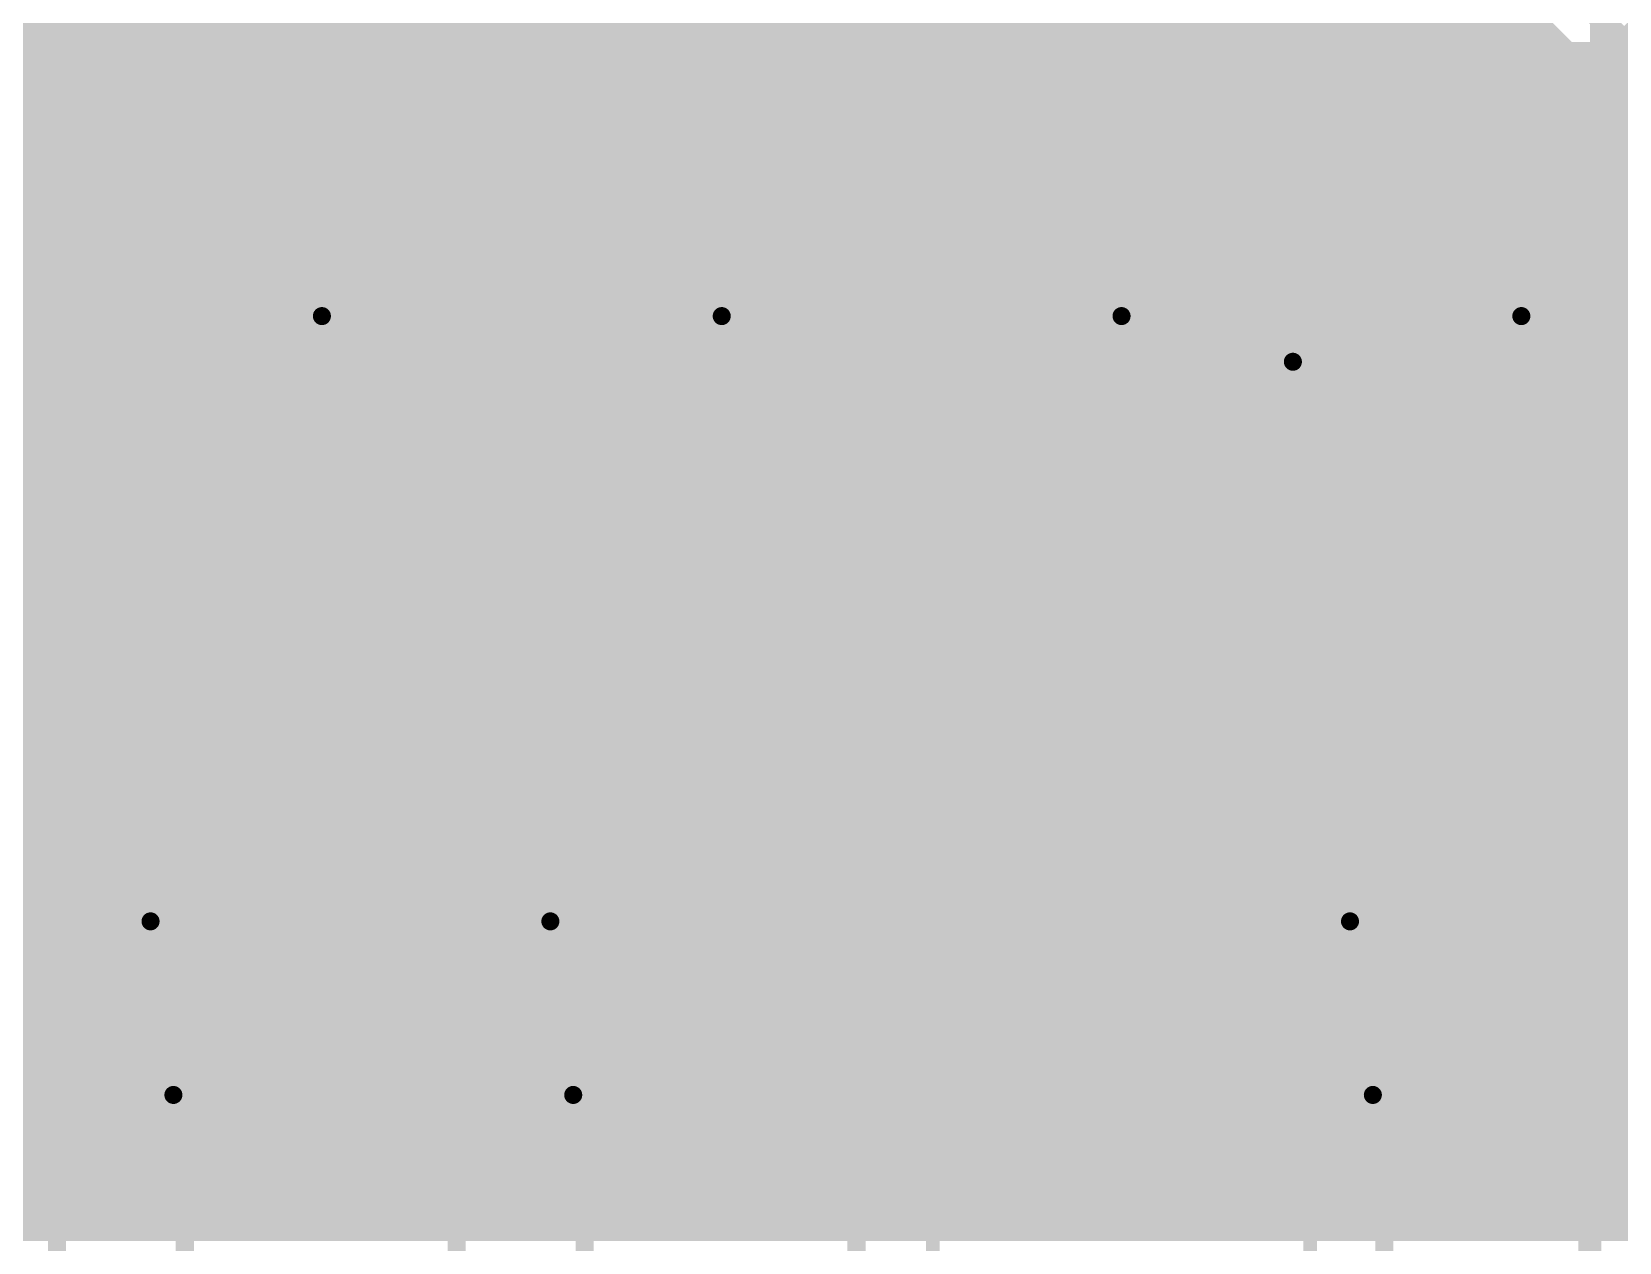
# Model space of a CAD drawing. Extents: x -5 to 208, y -5 to 206.
# Drawn here: x 5.03 to 22.68, y 166.61 to 180.07 of the extents above; entities that cross this region are included whole.
import ezdxf

# ---------------------------------------------------------------- set-up
doc = ezdxf.new("R2010")
doc.units = 0
doc.header["$MEASUREMENT"] = 0
doc.layers.get('0').update_dxf_attribs({"linetype": 'CONTINUOUS'})
for name, color, linetype in [('22-301-0_BOT', 7, 'CONTINUOUS'), ('22-301-0_DRD', 7, 'CONTINUOUS'), ('22-301-0_IN1', 1, 'CONTINUOUS'), ('22-301-0_IN2', 4, 'CONTINUOUS'), ('22-301-0_SMT', 5, 'CONTINUOUS'), ('22-301-0_SPT', 10, 'CONTINUOUS'), ('22-301-0_SST', 14, 'CONTINUOUS'), ('22-301-0_TOP', 9, 'CONTINUOUS'), ('THRUHOLE_TAP', 13, 'CONTINUOUS')]:
    doc.layers.add(name, color=color, linetype=linetype)

# ---------------------------------------------------------------- blocks, each defined once
blk = doc.blocks.new('ROUND_66')
at = {"const_width": 0.35052}
blk.add_lwpolyline([(-0.17526, 0, 1), (0.17526, 0, 1)], format="xyb", close=True, dxfattribs=at)
blk = doc.blocks.new('ROUND_68')
at = {"const_width": 0.35052}
blk.add_lwpolyline([(-0.17526, 0, 1), (0.17526, 0, 1)], format="xyb", close=True, dxfattribs=at)
blk = doc.blocks.new('RECTANGLE_5')
blk.add_solid([(0.4064, 0.4826), (0.4064, -0.4826), (-0.4064, 0.4826), (-0.4064, -0.4826)])
blk = doc.blocks.new('RECTANGLE_6')
blk.add_solid([(0.4826, 0.4064), (0.4826, -0.4064), (-0.4826, 0.4064), (-0.4826, -0.4064)])
blk = doc.blocks.new('RECTANGLE_10')
blk.add_solid([(0.9017, 0.508), (0.9017, -0.508), (-0.9017, 0.508), (-0.9017, -0.508)])
blk = doc.blocks.new('RECTANGLE_19')
blk.add_solid([(1.3716, 1.0795), (1.3716, -1.0795), (-1.3716, 1.0795), (-1.3716, -1.0795)])
blk = doc.blocks.new('RECTANGLE_46')
blk.add_solid([(0.29972, 0.65024), (0.29972, -0.65024), (-0.29972, 0.65024), (-0.29972, -0.65024)])
blk = doc.blocks.new('RECTANGLE_47')
blk.add_solid([(0.44958, 0.65024), (0.44958, -0.65024), (-0.44958, 0.65024), (-0.44958, -0.65024)])
blk = doc.blocks.new('ROUND_73')
at = {"const_width": 0.10033}
blk.add_lwpolyline([(-0.050164, 0, 1), (0.050164, 0, 1)], format="xyb", close=True, dxfattribs=at)

msp = doc.modelspace()

# ---------------------------------------------------------------- linework, layer by layer
at = {"layer": '22-301-0_BOT', "const_width": 0.254}
for points in [[(6.0198, 203.835), (6.0198, 166.751)], [(6.2484, 203.835), (6.2484, 166.751)], [(6.477, 203.835), (6.477, 166.751)], [(6.7056, 203.835), (6.7056, 166.751)], [(6.9342, 203.835), (6.9342, 166.751)], [(7.1628, 203.835), (7.1628, 166.751)], [(7.3914, 203.835), (7.3914, 166.751)], [(7.62, 203.835), (7.62, 166.751)], [(7.8486, 203.835), (7.8486, 166.751)], [(8.0772, 203.835), (8.0772, 166.751)], [(8.3058, 203.835), (8.3058, 166.751)], [(8.5344, 203.835), (8.5344, 166.751)], [(8.763, 203.835), (8.763, 166.751)], [(8.9916, 203.835), (8.9916, 166.751)], [(9.2202, 203.835), (9.2202, 166.751)], [(9.4488, 203.835), (9.4488, 166.751)], [(9.6774, 203.835), (9.6774, 166.751)], [(9.906, 203.835), (9.906, 166.751)], [(10.1346, 203.835), (10.1346, 166.751)], [(10.3632, 203.835), (10.3632, 166.751)], [(10.5918, 203.835), (10.5918, 166.751)], [(10.8204, 203.835), (10.8204, 166.751)], [(11.049, 203.835), (11.049, 166.751)], [(11.2776, 203.835), (11.2776, 166.751)], [(11.5062, 203.835), (11.5062, 166.751)], [(11.7348, 203.835), (11.7348, 166.751)], [(11.9634, 203.835), (11.9634, 166.751)], [(12.192, 203.835), (12.192, 166.751)], [(12.4206, 203.835), (12.4206, 166.751)], [(12.6492, 203.835), (12.6492, 166.751)], [(12.8778, 203.835), (12.8778, 166.751)], [(13.1064, 203.835), (13.1064, 166.751)], [(13.335, 203.835), (13.335, 166.751)], [(13.5636, 203.835), (13.5636, 166.751)], [(13.7922, 203.835), (13.7922, 166.751)], [(14.0208, 203.835), (14.0208, 166.751)], [(14.2494, 203.835), (14.2494, 166.751)], [(14.478, 203.835), (14.478, 166.751)], [(14.7066, 203.835), (14.7066, 166.751)], [(14.9352, 203.835), (14.9352, 166.751)], [(15.1638, 203.835), (15.1638, 166.751)], [(15.3924, 203.835), (15.3924, 166.751)], [(15.621, 203.835), (15.621, 166.751)], [(15.8496, 203.835), (15.8496, 166.751)], [(16.0782, 203.835), (16.0782, 166.751)], [(16.3068, 203.835), (16.3068, 166.751)], [(16.5354, 203.835), (16.5354, 166.751)], [(16.764, 203.835), (16.764, 166.751)], [(16.9926, 203.835), (16.9926, 166.751)], [(17.2212, 203.835), (17.2212, 166.751)], [(17.4498, 203.835), (17.4498, 166.751)], [(17.6784, 203.835), (17.6784, 166.751)], [(17.907, 203.835), (17.907, 166.751)], [(18.1356, 203.835), (18.1356, 166.751)], [(18.3642, 203.835), (18.3642, 166.751)], [(18.5928, 203.835), (18.5928, 166.751)], [(18.8214, 203.835), (18.8214, 166.751)], [(19.05, 203.835), (19.05, 166.751)], [(19.2786, 203.835), (19.2786, 166.751)], [(19.5072, 203.835), (19.5072, 166.751)], [(19.7358, 203.835), (19.7358, 166.751)], [(19.9644, 203.835), (19.9644, 166.751)], [(20.193, 203.835), (20.193, 166.751)], [(20.4216, 203.835), (20.4216, 166.751)], [(20.6502, 203.835), (20.6502, 166.751)], [(20.8788, 203.835), (20.8788, 166.751)], [(21.1074, 203.835), (21.1074, 166.751)], [(21.336, 203.835), (21.336, 166.751)], [(21.5646, 203.835), (21.5646, 166.751)], [(5.7912, 190.3222), (5.7912, 166.751)], [(5.5626, 190.0936), (5.5626, 166.751)], [(5.334, 189.865), (5.334, 166.751)], [(5.1054, 189.6364), (5.1054, 166.751)], [(22.225, 159.893), (22.352, 160.02), (22.352, 173.355), (22.479, 173.482), (22.479, 180.467), (22.352, 180.467)], [(21.74494, 180.1622), (-2.667, 180.1622)], [(21.7932, 180.07838), (21.7932, 166.751)], [(21.93036, 179.9336), (-2.667, 179.9336)], [(22.0218, 179.87264), (22.0218, 173.66996)], [(22.0218, 179.705), (-2.667, 179.705)], [(22.0218, 179.4764), (-2.667, 179.4764)], [(22.0218, 179.2478), (-2.667, 179.2478)], [(22.0218, 179.0192), (-2.667, 179.0192)], [(22.0218, 178.7906), (-2.667, 178.7906)], [(22.0218, 178.562), (-2.667, 178.562)], [(22.0218, 178.3334), (-2.667, 178.3334)], [(22.0218, 178.1048), (-2.667, 178.1048)], [(22.0218, 177.8762), (-2.667, 177.8762)], [(22.0218, 177.6476), (-2.667, 177.6476)], [(22.0218, 177.419), (-2.667, 177.419)], [(22.0218, 177.1904), (-2.667, 177.1904)], [(22.0218, 176.9618), (-2.667, 176.9618)], [(22.0218, 176.7332), (-2.667, 176.7332)], [(22.0218, 176.5046), (-2.667, 176.5046)], [(22.0218, 176.276), (-2.667, 176.276)], [(22.0218, 176.0474), (-2.667, 176.0474)], [(22.0218, 175.8188), (-2.667, 175.8188)], [(22.0218, 175.5902), (-2.667, 175.5902)], [(22.0218, 175.3616), (-2.667, 175.3616)], [(22.0218, 175.133), (-2.667, 175.133)], [(22.0218, 174.9044), (-2.667, 174.9044)], [(22.0218, 174.6758), (-2.667, 174.6758)], [(22.0218, 174.4472), (-2.667, 174.4472)], [(22.0218, 174.2186), (-2.667, 174.2186)], [(22.0218, 173.99), (-2.667, 173.99)], [(22.0218, 173.7614), (-2.667, 173.7614)], [(21.93036, 173.5328), (-2.667, 173.5328)], [(21.8948, 173.3042), (-2.667, 173.3042)], [(21.8948, 173.355), (21.8948, 166.751)], [(21.8948, 173.0756), (-2.667, 173.0756)], [(21.8948, 172.847), (-2.667, 172.847)], [(21.8948, 172.6184), (-2.667, 172.6184)], [(21.8948, 172.3898), (-2.667, 172.3898)], [(21.8948, 172.1612), (-2.667, 172.1612)], [(21.8948, 171.9326), (-2.667, 171.9326)], [(21.8948, 171.704), (-2.667, 171.704)], [(21.8948, 171.4754), (-2.667, 171.4754)], [(21.8948, 171.2468), (-2.667, 171.2468)], [(21.8948, 171.0182), (-2.667, 171.0182)], [(21.8948, 170.7896), (-2.667, 170.7896)], [(21.8948, 170.561), (-2.667, 170.561)], [(21.8948, 170.3324), (-2.667, 170.3324)], [(21.8948, 170.1038), (-2.667, 170.1038)], [(21.8948, 169.8752), (-2.667, 169.8752)], [(21.8948, 169.6466), (-2.667, 169.6466)], [(21.8948, 169.418), (-2.667, 169.418)], [(21.8948, 169.1894), (-2.667, 169.1894)], [(21.8948, 168.9608), (-2.667, 168.9608)], [(21.8948, 168.7322), (-2.667, 168.7322)], [(21.8948, 168.5036), (-2.667, 168.5036)], [(21.8948, 168.275), (-2.667, 168.275)], [(21.8948, 168.0464), (-2.667, 168.0464)], [(21.8948, 167.8178), (-2.667, 167.8178)], [(21.8948, 167.5892), (-2.667, 167.5892)], [(21.8948, 167.3606), (-2.667, 167.3606)], [(21.8948, 167.132), (-2.667, 167.132)], [(21.8948, 166.9034), (-2.667, 166.9034)], [(21.8948, 166.751), (-2.667, 166.751)]]:
    msp.add_lwpolyline(points, dxfattribs=at)
for points in [[(21.67128, 180.467, 0.2723761), (22.0218, 179.87264)], [(22.0218, 173.66996, 0.1927815), (21.89568, 173.355)]]:
    msp.add_lwpolyline(points, format="xyb", dxfattribs=at)
at = {"layer": '22-301-0_DRD', "const_width": 0.254}
for points in [[(21.717, 180.213), (22.098, 179.832)], [(22.606, 179.832), (22.987, 180.213)], [(22.098, 179.832), (22.606, 179.832)], [(8.001, 177.546), (7.62, 177.165)], [(8.001, 177.546), (7.62, 177.165)], [(8.509, 177.546), (8.001, 177.546)], [(8.509, 177.546), (8.001, 177.546)], [(8.89, 177.165), (8.509, 177.546)], [(8.89, 177.165), (8.509, 177.546)], [(12.446, 177.546), (12.065, 177.165)], [(12.446, 177.546), (12.065, 177.165)], [(12.446, 177.546), (12.065, 177.165)], [(12.954, 177.546), (12.446, 177.546)], [(12.954, 177.546), (12.446, 177.546)], [(12.954, 177.546), (12.446, 177.546)], [(13.335, 177.165), (12.954, 177.546)], [(13.335, 177.165), (12.954, 177.546)], [(13.335, 177.165), (12.954, 177.546)], [(16.891, 177.546), (16.51, 177.165)], [(16.891, 177.546), (16.51, 177.165)], [(17.399, 177.546), (16.891, 177.546)], [(17.399, 177.546), (16.891, 177.546)], [(17.78, 177.165), (17.399, 177.546)], [(17.78, 177.165), (17.399, 177.546)], [(21.336, 177.546), (20.955, 177.165)], [(21.336, 177.546), (20.955, 177.165)], [(21.844, 177.546), (21.336, 177.546)], [(21.844, 177.546), (21.336, 177.546)], [(22.225, 177.165), (21.844, 177.546)], [(22.225, 177.165), (21.844, 177.546)], [(7.62, 177.165), (7.62, 176.657)], [(7.62, 177.165), (7.62, 176.657)], [(8.89, 176.657), (8.89, 177.165)], [(8.89, 176.657), (8.89, 177.165)], [(12.065, 177.165), (12.065, 176.657)], [(12.065, 177.165), (12.065, 176.657)], [(12.065, 177.165), (12.065, 176.657)], [(13.335, 176.657), (13.335, 177.165)], [(13.335, 176.657), (13.335, 177.165)], [(13.335, 176.657), (13.335, 177.165)], [(16.51, 177.165), (16.51, 176.657)], [(16.51, 177.165), (16.51, 176.657)], [(17.78, 176.657), (17.78, 177.165)], [(17.78, 176.657), (17.78, 177.165)], [(20.955, 177.165), (20.955, 176.657)], [(20.955, 177.165), (20.955, 176.657)], [(22.225, 176.657), (22.225, 177.165)], [(22.225, 176.657), (22.225, 177.165)], [(18.796, 177.038), (18.415, 176.657)], [(18.796, 177.038), (18.415, 176.657)], [(18.796, 177.038), (18.415, 176.657)], [(19.304, 177.038), (18.796, 177.038)], [(19.304, 177.038), (18.796, 177.038)], [(19.304, 177.038), (18.796, 177.038)], [(19.685, 176.657), (19.304, 177.038)], [(19.685, 176.657), (19.304, 177.038)], [(19.685, 176.657), (19.304, 177.038)], [(7.62, 176.657), (8.001, 176.276)], [(7.62, 176.657), (8.001, 176.276)], [(8.509, 176.276), (8.89, 176.657)], [(8.509, 176.276), (8.89, 176.657)], [(12.065, 176.657), (12.446, 176.276)], [(12.065, 176.657), (12.446, 176.276)], [(12.065, 176.657), (12.446, 176.276)], [(12.954, 176.276), (13.335, 176.657)], [(12.954, 176.276), (13.335, 176.657)], [(12.954, 176.276), (13.335, 176.657)], [(16.51, 176.657), (16.891, 176.276)], [(16.51, 176.657), (16.891, 176.276)], [(17.399, 176.276), (17.78, 176.657)], [(17.399, 176.276), (17.78, 176.657)], [(18.415, 176.657), (18.415, 176.149)], [(18.415, 176.657), (18.415, 176.149)], [(18.415, 176.657), (18.415, 176.149)], [(19.685, 176.149), (19.685, 176.657)], [(19.685, 176.149), (19.685, 176.657)], [(19.685, 176.149), (19.685, 176.657)], [(20.955, 176.657), (21.336, 176.276)], [(20.955, 176.657), (21.336, 176.276)], [(21.844, 176.276), (22.225, 176.657)], [(21.844, 176.276), (22.225, 176.657)], [(8.001, 176.276), (8.509, 176.276)], [(8.001, 176.276), (8.509, 176.276)], [(12.446, 176.276), (12.954, 176.276)], [(12.446, 176.276), (12.954, 176.276)], [(12.446, 176.276), (12.954, 176.276)], [(16.891, 176.276), (17.399, 176.276)], [(16.891, 176.276), (17.399, 176.276)], [(21.336, 176.276), (21.844, 176.276)], [(21.336, 176.276), (21.844, 176.276)], [(18.415, 176.149), (18.796, 175.768)], [(18.415, 176.149), (18.796, 175.768)], [(18.415, 176.149), (18.796, 175.768)], [(19.304, 175.768), (19.685, 176.149)], [(19.304, 175.768), (19.685, 176.149)], [(19.304, 175.768), (19.685, 176.149)], [(18.796, 175.768), (19.304, 175.768)], [(18.796, 175.768), (19.304, 175.768)], [(18.796, 175.768), (19.304, 175.768)], [(6.096, 170.815), (5.715, 170.434)], [(6.096, 170.815), (5.715, 170.434)], [(6.604, 170.815), (6.096, 170.815)], [(6.604, 170.815), (6.096, 170.815)], [(6.985, 170.434), (6.604, 170.815)], [(6.985, 170.434), (6.604, 170.815)], [(10.541, 170.815), (10.16, 170.434)], [(11.049, 170.815), (10.541, 170.815)], [(11.43, 170.434), (11.049, 170.815)], [(19.431, 170.815), (19.05, 170.434)], [(19.431, 170.815), (19.05, 170.434)], [(19.939, 170.815), (19.431, 170.815)], [(19.939, 170.815), (19.431, 170.815)], [(20.32, 170.434), (19.939, 170.815)], [(20.32, 170.434), (19.939, 170.815)], [(5.715, 170.434), (5.715, 169.926)], [(5.715, 170.434), (5.715, 169.926)], [(6.985, 169.926), (6.985, 170.434)], [(6.985, 169.926), (6.985, 170.434)], [(10.16, 170.434), (10.16, 169.926)], [(11.43, 169.926), (11.43, 170.434)], [(19.05, 170.434), (19.05, 169.926)], [(19.05, 170.434), (19.05, 169.926)], [(20.32, 169.926), (20.32, 170.434)], [(20.32, 169.926), (20.32, 170.434)], [(5.715, 169.926), (6.096, 169.545)], [(5.715, 169.926), (6.096, 169.545)], [(6.604, 169.545), (6.985, 169.926)], [(6.604, 169.545), (6.985, 169.926)], [(10.16, 169.926), (10.541, 169.545)], [(11.049, 169.545), (11.43, 169.926)], [(19.05, 169.926), (19.431, 169.545)], [(19.05, 169.926), (19.431, 169.545)], [(19.939, 169.545), (20.32, 169.926)], [(19.939, 169.545), (20.32, 169.926)], [(6.096, 169.545), (6.604, 169.545)], [(6.096, 169.545), (6.604, 169.545)], [(10.541, 169.545), (11.049, 169.545)], [(19.431, 169.545), (19.939, 169.545)], [(19.431, 169.545), (19.939, 169.545)], [(6.35, 168.8846), (5.969, 168.5036)], [(6.35, 168.8846), (5.969, 168.5036)], [(6.858, 168.8846), (6.35, 168.8846)], [(6.858, 168.8846), (6.35, 168.8846)], [(7.239, 168.5036), (6.858, 168.8846)], [(7.239, 168.5036), (6.858, 168.8846)], [(10.795, 168.8846), (10.414, 168.5036)], [(10.795, 168.8846), (10.414, 168.5036)], [(11.303, 168.8846), (10.795, 168.8846)], [(11.303, 168.8846), (10.795, 168.8846)], [(11.684, 168.5036), (11.303, 168.8846)], [(11.684, 168.5036), (11.303, 168.8846)], [(19.685, 168.8846), (19.304, 168.5036)], [(19.685, 168.8846), (19.304, 168.5036)], [(20.193, 168.8846), (19.685, 168.8846)], [(20.193, 168.8846), (19.685, 168.8846)], [(20.574, 168.5036), (20.193, 168.8846)], [(20.574, 168.5036), (20.193, 168.8846)], [(5.969, 168.5036), (5.969, 167.9956)], [(5.969, 168.5036), (5.969, 167.9956)], [(7.239, 167.9956), (7.239, 168.5036)], [(7.239, 167.9956), (7.239, 168.5036)], [(10.414, 168.5036), (10.414, 167.9956)], [(10.414, 168.5036), (10.414, 167.9956)], [(11.684, 167.9956), (11.684, 168.5036)], [(11.684, 167.9956), (11.684, 168.5036)], [(19.304, 168.5036), (19.304, 167.9956)], [(19.304, 168.5036), (19.304, 167.9956)], [(20.574, 167.9956), (20.574, 168.5036)], [(20.574, 167.9956), (20.574, 168.5036)], [(5.969, 167.9956), (6.35, 167.6146)], [(5.969, 167.9956), (6.35, 167.6146)], [(6.858, 167.6146), (7.239, 167.9956)], [(6.858, 167.6146), (7.239, 167.9956)], [(10.414, 167.9956), (10.795, 167.6146)], [(10.414, 167.9956), (10.795, 167.6146)], [(11.303, 167.6146), (11.684, 167.9956)], [(11.303, 167.6146), (11.684, 167.9956)], [(19.304, 167.9956), (19.685, 167.6146)], [(19.304, 167.9956), (19.685, 167.6146)], [(20.193, 167.6146), (20.574, 167.9956)], [(20.193, 167.6146), (20.574, 167.9956)], [(6.35, 167.6146), (6.858, 167.6146)], [(6.35, 167.6146), (6.858, 167.6146)], [(10.795, 167.6146), (11.303, 167.6146)], [(10.795, 167.6146), (11.303, 167.6146)], [(19.685, 167.6146), (20.193, 167.6146)], [(19.685, 167.6146), (20.193, 167.6146)]]:
    msp.add_lwpolyline(points, dxfattribs=at)
at = {"layer": '22-301-0_IN1', "const_width": 0.254}
for points in [[(6.0198, 203.835), (6.0198, 166.751)], [(6.2484, 203.835), (6.2484, 166.751)], [(6.477, 203.835), (6.477, 166.751)], [(6.7056, 203.835), (6.7056, 166.751)], [(6.9342, 203.835), (6.9342, 166.751)], [(7.1628, 203.835), (7.1628, 166.751)], [(7.3914, 203.835), (7.3914, 166.751)], [(7.62, 203.835), (7.62, 166.751)], [(7.8486, 203.835), (7.8486, 166.751)], [(8.0772, 203.835), (8.0772, 166.751)], [(8.3058, 203.835), (8.3058, 166.751)], [(8.5344, 203.835), (8.5344, 166.751)], [(8.763, 203.835), (8.763, 166.751)], [(8.9916, 203.835), (8.9916, 166.751)], [(9.2202, 203.835), (9.2202, 166.751)], [(9.4488, 203.835), (9.4488, 166.751)], [(9.6774, 203.835), (9.6774, 166.751)], [(9.906, 203.835), (9.906, 166.751)], [(10.1346, 203.835), (10.1346, 166.751)], [(10.3632, 203.835), (10.3632, 166.751)], [(10.5918, 203.835), (10.5918, 166.751)], [(10.8204, 203.835), (10.8204, 166.751)], [(11.049, 203.835), (11.049, 166.751)], [(11.2776, 203.835), (11.2776, 166.751)], [(11.5062, 203.835), (11.5062, 166.751)], [(11.7348, 203.835), (11.7348, 166.751)], [(11.9634, 203.835), (11.9634, 166.751)], [(12.192, 203.835), (12.192, 166.751)], [(12.4206, 203.835), (12.4206, 166.751)], [(12.6492, 203.835), (12.6492, 166.751)], [(12.8778, 203.835), (12.8778, 166.751)], [(13.1064, 203.835), (13.1064, 166.751)], [(13.335, 203.835), (13.335, 166.751)], [(13.5636, 203.835), (13.5636, 166.751)], [(13.7922, 203.835), (13.7922, 166.751)], [(14.0208, 203.835), (14.0208, 166.751)], [(14.2494, 203.835), (14.2494, 166.751)], [(14.478, 203.835), (14.478, 166.751)], [(14.7066, 203.835), (14.7066, 166.751)], [(14.9352, 203.835), (14.9352, 166.751)], [(15.1638, 203.835), (15.1638, 166.751)], [(15.3924, 203.835), (15.3924, 166.751)], [(15.621, 203.835), (15.621, 166.751)], [(15.8496, 203.835), (15.8496, 166.751)], [(16.0782, 203.835), (16.0782, 166.751)], [(16.3068, 203.835), (16.3068, 166.751)], [(16.5354, 203.835), (16.5354, 166.751)], [(16.764, 203.835), (16.764, 166.751)], [(16.9926, 203.835), (16.9926, 166.751)], [(17.2212, 203.835), (17.2212, 166.751)], [(17.4498, 203.835), (17.4498, 166.751)], [(17.6784, 203.835), (17.6784, 166.751)], [(17.907, 203.835), (17.907, 166.751)], [(18.1356, 203.835), (18.1356, 166.751)], [(18.3642, 203.835), (18.3642, 166.751)], [(18.5928, 203.835), (18.5928, 166.751)], [(18.8214, 203.835), (18.8214, 166.751)], [(19.05, 203.835), (19.05, 166.751)], [(19.2786, 203.835), (19.2786, 166.751)], [(19.5072, 203.835), (19.5072, 166.751)], [(19.7358, 203.835), (19.7358, 166.751)], [(19.9644, 203.835), (19.9644, 166.751)], [(20.193, 203.835), (20.193, 166.751)], [(20.4216, 203.835), (20.4216, 166.751)], [(20.6502, 203.835), (20.6502, 166.751)], [(20.8788, 203.835), (20.8788, 166.751)], [(21.1074, 203.835), (21.1074, 166.751)], [(21.336, 203.835), (21.336, 166.751)], [(21.5646, 203.835), (21.5646, 166.751)], [(5.7912, 190.3222), (5.7912, 166.751)], [(5.5626, 190.0936), (5.5626, 166.751)], [(5.334, 189.865), (5.334, 166.751)], [(5.1054, 189.6364), (5.1054, 166.751)], [(21.74494, 180.1622), (-2.667, 180.1622)], [(21.7932, 180.07838), (21.7932, 166.751)], [(21.93036, 179.9336), (-2.667, 179.9336)], [(66.294, 179.9336), (22.77364, 179.9336)], [(22.0218, 179.87264), (22.0218, 166.751)], [(22.2504, 179.7939), (22.2504, 166.751)], [(22.479, 179.79898), (22.479, 166.751)], [(22.7076, 179.88788), (22.7076, 166.751)], [(66.294, 179.705), (-2.667, 179.705)], [(66.294, 179.4764), (-2.667, 179.4764)], [(66.294, 179.2478), (-2.667, 179.2478)], [(66.294, 179.0192), (-2.667, 179.0192)], [(66.294, 178.7906), (-2.667, 178.7906)], [(66.294, 178.562), (-2.667, 178.562)], [(66.294, 178.3334), (-2.667, 178.3334)], [(66.294, 178.1048), (-2.667, 178.1048)], [(66.294, 177.8762), (-2.667, 177.8762)], [(66.294, 177.6476), (-2.667, 177.6476)], [(66.294, 177.419), (-2.667, 177.419)], [(66.294, 177.1904), (-2.667, 177.1904)], [(66.294, 176.9618), (-2.667, 176.9618)], [(66.294, 176.7332), (-2.667, 176.7332)], [(66.294, 176.5046), (-2.667, 176.5046)], [(66.294, 176.276), (-2.667, 176.276)], [(66.294, 176.0474), (-2.667, 176.0474)], [(66.294, 175.8188), (-2.667, 175.8188)], [(66.294, 175.5902), (-2.667, 175.5902)], [(66.294, 175.3616), (-2.667, 175.3616)], [(66.294, 175.133), (-2.667, 175.133)], [(66.294, 174.9044), (-2.667, 174.9044)], [(66.294, 174.6758), (-2.667, 174.6758)], [(66.294, 174.4472), (-2.667, 174.4472)], [(66.294, 174.2186), (-2.667, 174.2186)], [(66.294, 173.99), (-2.667, 173.99)], [(66.294, 173.7614), (-2.667, 173.7614)], [(66.294, 173.5328), (-2.667, 173.5328)], [(66.294, 173.3042), (-2.667, 173.3042)], [(66.294, 173.0756), (-2.667, 173.0756)], [(66.294, 172.847), (-2.667, 172.847)], [(63.58636, 172.6184), (-2.667, 172.6184)], [(63.40094, 172.3898), (-2.667, 172.3898)], [(63.33236, 172.1612), (-2.667, 172.1612)], [(63.34506, 171.9326), (-2.667, 171.9326)], [(63.44412, 171.704), (-2.667, 171.704)], [(63.70574, 171.4754), (-2.667, 171.4754)], [(66.294, 171.2468), (-2.667, 171.2468)], [(66.294, 171.0182), (-2.667, 171.0182)], [(66.294, 170.7896), (-2.667, 170.7896)], [(66.294, 170.561), (-2.667, 170.561)], [(66.294, 170.3324), (-2.667, 170.3324)], [(66.294, 170.1038), (-2.667, 170.1038)], [(66.294, 169.8752), (-2.667, 169.8752)], [(66.294, 169.6466), (-2.667, 169.6466)], [(66.294, 169.418), (-2.667, 169.418)], [(66.294, 169.1894), (-2.667, 169.1894)], [(66.294, 168.9608), (-2.667, 168.9608)], [(66.294, 168.7322), (-2.667, 168.7322)], [(66.294, 168.5036), (-2.667, 168.5036)], [(66.294, 168.275), (-2.667, 168.275)], [(66.294, 168.0464), (-2.667, 168.0464)], [(66.294, 167.8178), (-2.667, 167.8178)], [(66.294, 167.5892), (-2.667, 167.5892)], [(66.294, 167.3606), (-2.667, 167.3606)], [(66.294, 167.132), (-2.667, 167.132)], [(66.294, 166.9034), (-2.667, 166.9034)], [(56.769, 166.751), (-2.667, 166.751)]]:
    msp.add_lwpolyline(points, dxfattribs=at)
for points in [[(21.67128, 180.467, 0.4142136), (22.352, 179.78628)], [(22.352, 179.78628, 0.4142136), (23.03272, 180.467)]]:
    msp.add_lwpolyline(points, format="xyb", dxfattribs=at)
at = {"layer": '22-301-0_IN2', "const_width": 0.254}
for points in [[(6.0198, 203.835), (6.0198, 166.751)], [(6.2484, 203.835), (6.2484, 166.751)], [(6.477, 203.835), (6.477, 166.751)], [(6.7056, 203.835), (6.7056, 166.751)], [(6.9342, 203.835), (6.9342, 166.751)], [(7.1628, 203.835), (7.1628, 166.751)], [(7.3914, 203.835), (7.3914, 166.751)], [(7.62, 203.835), (7.62, 166.751)], [(7.8486, 203.835), (7.8486, 166.751)], [(8.0772, 203.835), (8.0772, 166.751)], [(8.3058, 203.835), (8.3058, 166.751)], [(8.5344, 203.835), (8.5344, 166.751)], [(8.763, 203.835), (8.763, 166.751)], [(8.9916, 203.835), (8.9916, 166.751)], [(9.2202, 203.835), (9.2202, 166.751)], [(9.4488, 203.835), (9.4488, 166.751)], [(9.6774, 203.835), (9.6774, 166.751)], [(9.906, 203.835), (9.906, 166.751)], [(10.1346, 203.835), (10.1346, 166.751)], [(10.3632, 203.835), (10.3632, 166.751)], [(10.5918, 203.835), (10.5918, 166.751)], [(10.8204, 203.835), (10.8204, 166.751)], [(11.049, 203.835), (11.049, 166.751)], [(11.2776, 203.835), (11.2776, 166.751)], [(11.5062, 203.835), (11.5062, 166.751)], [(11.7348, 203.835), (11.7348, 166.751)], [(11.9634, 203.835), (11.9634, 166.751)], [(12.192, 203.835), (12.192, 166.751)], [(12.4206, 203.835), (12.4206, 166.751)], [(12.6492, 203.835), (12.6492, 166.751)], [(12.8778, 203.835), (12.8778, 166.751)], [(13.1064, 203.835), (13.1064, 166.751)], [(13.335, 203.835), (13.335, 166.751)], [(13.5636, 203.835), (13.5636, 166.751)], [(13.7922, 203.835), (13.7922, 166.751)], [(14.0208, 203.835), (14.0208, 166.751)], [(14.2494, 203.835), (14.2494, 166.751)], [(14.478, 203.835), (14.478, 166.751)], [(14.7066, 203.835), (14.7066, 166.751)], [(14.9352, 203.835), (14.9352, 166.751)], [(15.1638, 203.835), (15.1638, 166.751)], [(15.3924, 203.835), (15.3924, 166.751)], [(15.621, 203.835), (15.621, 166.751)], [(15.8496, 203.835), (15.8496, 166.751)], [(16.0782, 203.835), (16.0782, 166.751)], [(16.3068, 203.835), (16.3068, 166.751)], [(16.5354, 203.835), (16.5354, 166.751)], [(16.764, 203.835), (16.764, 166.751)], [(16.9926, 203.835), (16.9926, 166.751)], [(17.2212, 203.835), (17.2212, 166.751)], [(17.4498, 203.835), (17.4498, 166.751)], [(17.6784, 203.835), (17.6784, 166.751)], [(17.907, 203.835), (17.907, 166.751)], [(18.1356, 203.835), (18.1356, 166.751)], [(18.3642, 203.835), (18.3642, 166.751)], [(18.5928, 203.835), (18.5928, 166.751)], [(18.8214, 203.835), (18.8214, 166.751)], [(19.05, 203.835), (19.05, 166.751)], [(19.2786, 203.835), (19.2786, 166.751)], [(19.5072, 203.835), (19.5072, 166.751)], [(19.7358, 203.835), (19.7358, 166.751)], [(19.9644, 203.835), (19.9644, 166.751)], [(20.193, 203.835), (20.193, 166.751)], [(20.4216, 203.835), (20.4216, 166.751)], [(20.6502, 203.835), (20.6502, 166.751)], [(20.8788, 203.835), (20.8788, 166.751)], [(21.1074, 203.835), (21.1074, 166.751)], [(21.336, 203.835), (21.336, 166.751)], [(21.5646, 203.835), (21.5646, 166.751)], [(5.7912, 190.3222), (5.7912, 166.751)], [(5.5626, 190.0936), (5.5626, 166.751)], [(5.334, 189.865), (5.334, 166.751)], [(5.1054, 189.6364), (5.1054, 166.751)], [(22.352, 180.467), (22.352, 180.34), (23.368, 179.324), (106.172, 179.324), (106.807, 179.959), (107.315, 179.959), (108.077, 179.197), (146.812, 179.197), (147.066, 179.451), (196.469, 179.451), (197.485, 180.467)], [(21.74494, 180.1622), (-2.667, 180.1622)], [(21.7932, 180.07838), (21.7932, 166.751)], [(21.93036, 179.9336), (-2.667, 179.9336)], [(22.0218, 179.87264), (22.0218, 166.751)], [(22.2504, 179.7939), (23.04542, 179.00142)], [(22.2504, 179.7939), (22.2504, 166.751)], [(22.3393, 179.705), (-2.667, 179.705)], [(22.479, 179.5653), (22.479, 166.751)], [(22.5679, 179.4764), (-2.667, 179.4764)], [(22.7965, 179.2478), (-2.667, 179.2478)], [(22.7076, 179.3367), (22.7076, 166.751)], [(23.0251, 179.0192), (-2.667, 179.0192)], [(66.294, 178.7906), (-2.667, 178.7906)], [(66.294, 178.562), (-2.667, 178.562)], [(66.294, 178.3334), (-2.667, 178.3334)], [(66.294, 178.1048), (-2.667, 178.1048)], [(66.294, 177.8762), (-2.667, 177.8762)], [(66.294, 177.6476), (-2.667, 177.6476)], [(66.294, 177.419), (-2.667, 177.419)], [(66.294, 177.1904), (-2.667, 177.1904)], [(66.294, 176.9618), (-2.667, 176.9618)], [(66.294, 176.7332), (-2.667, 176.7332)], [(66.294, 176.5046), (-2.667, 176.5046)], [(66.294, 176.276), (-2.667, 176.276)], [(66.294, 176.0474), (-2.667, 176.0474)], [(66.294, 175.8188), (-2.667, 175.8188)], [(66.294, 175.5902), (-2.667, 175.5902)], [(66.294, 175.3616), (-2.667, 175.3616)], [(66.294, 175.133), (-2.667, 175.133)], [(66.294, 174.9044), (-2.667, 174.9044)], [(66.294, 174.6758), (-2.667, 174.6758)], [(66.294, 174.4472), (-2.667, 174.4472)], [(66.294, 174.2186), (-2.667, 174.2186)], [(66.294, 173.99), (-2.667, 173.99)], [(66.294, 173.7614), (-2.667, 173.7614)], [(66.294, 173.5328), (-2.667, 173.5328)], [(66.294, 173.3042), (-2.667, 173.3042)], [(66.294, 173.0756), (-2.667, 173.0756)], [(66.294, 172.847), (-2.667, 172.847)], [(63.58636, 172.6184), (-2.667, 172.6184)], [(63.40094, 172.3898), (-2.667, 172.3898)], [(63.33236, 172.1612), (-2.667, 172.1612)], [(63.34506, 171.9326), (-2.667, 171.9326)], [(63.44412, 171.704), (-2.667, 171.704)], [(63.70574, 171.4754), (-2.667, 171.4754)], [(66.294, 171.2468), (-2.667, 171.2468)], [(66.294, 171.0182), (-2.667, 171.0182)], [(66.294, 170.7896), (-2.667, 170.7896)], [(66.294, 170.561), (-2.667, 170.561)], [(66.294, 170.3324), (-2.667, 170.3324)], [(66.294, 170.1038), (-2.667, 170.1038)], [(66.294, 169.8752), (-2.667, 169.8752)], [(66.294, 169.6466), (-2.667, 169.6466)], [(66.294, 169.418), (-2.667, 169.418)], [(66.294, 169.1894), (-2.667, 169.1894)], [(66.294, 168.9608), (-2.667, 168.9608)], [(66.294, 168.7322), (-2.667, 168.7322)], [(66.294, 168.5036), (-2.667, 168.5036)], [(66.294, 168.275), (-2.667, 168.275)], [(66.294, 168.0464), (-2.667, 168.0464)], [(66.294, 167.8178), (-2.667, 167.8178)], [(66.294, 167.5892), (-2.667, 167.5892)], [(66.294, 167.3606), (-2.667, 167.3606)], [(66.294, 167.132), (-2.667, 167.132)], [(66.294, 166.9034), (-2.667, 166.9034)], [(56.769, 166.751), (-2.667, 166.751)]]:
    msp.add_lwpolyline(points, dxfattribs=at)
msp.add_lwpolyline([(21.67128, 180.467, 0.3709856), (22.2504, 179.7939)], format="xyb", dxfattribs=at)
at = {"layer": '22-301-0_SST'}
for points, const_width in [([(1.81356, 183.16956), (1.81102, 178.816), (1.81102, 177.1777), (5.80898, 177.1777), (5.8166, 184.3024), (5.3594, 184.7596), (2.159, 184.7596), (1.8034, 184.3278), (1.81356, 183.16956)], 0.1524), ([(6.25856, 183.16956), (6.25602, 178.816), (6.25602, 177.1777), (10.25398, 177.1777), (10.2616, 184.3024), (9.8044, 184.7596), (6.604, 184.7596), (6.2484, 184.3278), (6.25856, 183.16956)], 0.1524), ([(10.70356, 183.16956), (10.70102, 178.816), (10.70102, 177.1777), (14.69898, 177.1777), (14.7066, 184.3024), (14.2494, 184.7596), (11.049, 184.7596), (10.6934, 184.3278), (10.70356, 183.16956)], 0.1524), ([(15.14856, 183.16956), (15.14602, 178.816), (15.14602, 177.1777), (19.14398, 177.1777), (19.1516, 184.3024), (18.6944, 184.7596), (15.494, 184.7596), (15.1384, 184.3278), (15.14856, 183.16956)], 0.1524), ([(19.59356, 183.16956), (19.59102, 178.816), (19.59102, 177.1777), (23.58898, 177.1777), (23.5966, 184.3024), (23.1394, 184.7596), (19.939, 184.7596), (19.5834, 184.3278), (19.59356, 183.16956)], 0.1524), ([(5.207, 171.323), (2.413, 171.323), (2.413, 176.657), (5.207, 176.657), (5.207, 171.323)], 0.1524), ([(9.652, 171.323), (6.858, 171.323), (6.858, 176.657), (9.652, 176.657), (9.652, 171.323)], 0.1524), ([(14.097, 171.323), (11.303, 171.323), (11.303, 176.657), (14.097, 176.657), (14.097, 171.323)], 0.1524), ([(17.907, 171.323), (15.113, 171.323), (15.113, 176.657), (17.907, 176.657), (17.907, 171.323)], 0.1524), ([(22.987, 171.323), (20.193, 171.323), (20.193, 176.657), (22.987, 176.657), (22.987, 171.323)], 0.1524), ([(18.2245, 176.0855), (18.2245, 173.1645), (19.8628, 173.1645), (19.8628, 176.0855), (18.2245, 176.0855)], 0.1524), ([(10.52576, 174.8282), (10.52576, 174.4726), (10.69594, 174.35322), (10.86612, 174.35322), (11.03376, 174.4726), (11.03376, 174.8282), (10.01776, 174.8282)], 0.1524), ([(5.95376, 174.7012), (5.95376, 174.3456), (6.12394, 174.22622), (6.29412, 174.22622), (6.46176, 174.3456), (6.46176, 174.7012), (5.44576, 174.7012)], 0.1524), ([(10.52576, 174.53102), (10.01776, 174.35322)], 0.1524), ([(5.95376, 174.40402), (5.44576, 174.22622)], 0.1524), ([(10.01776, 173.6344), (10.01776, 173.87062)], 0.1524), ([(10.01776, 173.75124), (11.03376, 173.75124), (10.86612, 173.87062)], 0.1524), ([(5.44576, 173.5074), (5.44576, 173.74362)], 0.1524), ([(5.44576, 173.62424), (6.46176, 173.62424), (6.29412, 173.74362)], 0.1524), ([(10.52576, 172.85462), (10.52576, 173.21022), (10.69594, 173.26864), (10.86612, 173.26864), (11.03376, 173.21022), (11.03376, 172.85462), (10.86612, 172.7962), (10.69594, 172.7962), (10.01776, 173.03242)], 0.1524), ([(5.44576, 173.0248), (6.46176, 172.6692), (6.46176, 173.14164)], 0.1524), ([(18.73758, 172.29836), (18.5674, 172.35932), (18.5674, 172.71492), (18.73758, 172.77334), (19.41576, 172.77334), (19.5834, 172.71492), (19.5834, 172.35932), (19.41576, 172.29836)], 0.1524), ([(19.0754, 171.52112), (19.24558, 171.46016), (19.41576, 171.46016), (19.5834, 171.52112), (19.5834, 171.87672), (19.41576, 171.93514), (19.24558, 171.93514), (19.0754, 171.87672), (19.0754, 171.52112), (18.90776, 171.46016), (18.73758, 171.46016), (18.5674, 171.52112), (18.5674, 171.87672), (18.73758, 171.93514), (18.90776, 171.93514), (19.0754, 171.87672)], 0.1524), ([(2.3495, 169.3545), (5.2705, 169.3545), (5.2705, 170.9928), (2.3495, 170.9928), (2.3495, 169.3545)], 0.1524), ([(5.68706, 170.64736), (5.51688, 170.70578), (5.51688, 171.06138), (5.68706, 171.1198), (6.3627, 171.1198), (6.53288, 171.06138), (6.53288, 170.70578), (6.3627, 170.64736)], 0.1524), ([(6.7945, 169.3545), (9.7155, 169.3545), (9.7155, 170.9928), (6.7945, 170.9928), (6.7945, 169.3545)], 0.1524), ([(10.13206, 170.52036), (9.96188, 170.57878), (9.96188, 170.93438), (10.13206, 170.9928), (10.8077, 170.9928), (10.97788, 170.93438), (10.97788, 170.57878), (10.8077, 170.52036)], 0.1524), ([(11.2395, 169.3545), (14.1605, 169.3545), (14.1605, 170.9928), (11.2395, 170.9928), (11.2395, 169.3545)], 0.1524), ([(16.74876, 171.0182), (16.74876, 170.6626), (16.91894, 170.54322), (17.08912, 170.54322), (17.25676, 170.6626), (17.25676, 171.0182), (16.24076, 171.0182)], 0.1524), ([(19.41576, 171.0182), (19.41576, 170.6626), (19.58594, 170.54322), (19.75612, 170.54322), (19.92376, 170.6626), (19.92376, 171.0182), (18.90776, 171.0182)], 0.1524), ([(20.1295, 169.3545), (23.0505, 169.3545), (23.0505, 170.9928), (20.1295, 170.9928), (20.1295, 169.3545)], 0.1524), ([(14.70406, 170.39336), (14.53388, 170.45178), (14.53388, 170.80738), (14.70406, 170.8658), (15.3797, 170.8658), (15.54988, 170.80738), (15.54988, 170.45178), (15.3797, 170.39336)], 0.1524), ([(16.74876, 170.72102), (16.24076, 170.54322)], 0.1524), ([(19.41576, 170.72102), (18.90776, 170.54322)], 0.1524), ([(16.24076, 169.70502), (16.24076, 170.18), (16.91894, 169.70502), (17.08912, 169.70502), (17.25676, 169.76344), (17.25676, 170.11904), (17.08912, 170.18)], 0.1524), ([(5.51688, 169.926), (5.51688, 170.16476)], 0.1524), ([(5.51688, 170.04538), (6.53288, 170.04538), (6.3627, 170.16476)], 0.1524), ([(19.07794, 170.18), (18.90776, 170.11904), (18.90776, 169.76344), (19.07794, 169.70502), (19.41576, 169.70502), (19.58594, 169.8244), (19.58594, 170.18), (19.92376, 170.18), (19.92376, 169.70502)], 0.1524), ([(9.96188, 169.799), (9.96188, 170.03776)], 0.1524), ([(9.96188, 169.91838), (10.97788, 169.91838), (10.8077, 170.03776)], 0.1524), ([(14.53388, 169.672), (14.53388, 169.91076)], 0.1524), ([(14.53388, 169.79138), (15.54988, 169.79138), (15.3797, 169.91076)], 0.1524), ([(5.8547, 169.0878), (5.8547, 169.56278), (6.53288, 169.32656), (6.53288, 169.20718), (5.51688, 169.20718)], 0.1524), ([(10.46988, 169.37736), (10.46988, 169.02176), (10.2997, 168.9608), (10.13206, 168.9608), (9.96188, 169.02176), (9.96188, 169.37736), (10.13206, 169.43578), (10.2997, 169.43578), (10.97788, 169.19956)], 0.1524), ([(14.53388, 169.1894), (15.54988, 168.8338), (15.54988, 169.30878)], 0.1524), ([(5.47878, 168.49852), (5.14096, 168.49852)], 0.1524), ([(5.2324, 168.60012), (5.2324, 168.27754)], 0.1524), ([(5.36956, 168.60774), (5.36956, 168.26992)], 0.1524), ([(9.92378, 168.49852), (9.58596, 168.49852)], 0.1524), ([(9.6774, 168.60012), (9.6774, 168.27754)], 0.1524), ([(9.81456, 168.60774), (9.81456, 168.26992)], 0.1524), ([(14.36878, 168.49852), (14.03096, 168.49852)], 0.1524), ([(14.1224, 168.60012), (14.1224, 168.27754)], 0.1524), ([(14.25956, 168.60774), (14.25956, 168.26992)], 0.1524), ([(5.47116, 168.36136), (5.14858, 168.36136)], 0.1524), ([(9.91616, 168.36136), (9.59358, 168.36136)], 0.1524), ([(14.36116, 168.36136), (14.03858, 168.36136)], 0.1524), ([(5.3086, 166.751), (5.3086, 162.941), (2.286, 162.941), (2.286, 167.2844), (4.7752, 167.2844), (5.3086, 166.751)], 0.20066), ([(9.7536, 166.751), (9.7536, 162.941), (6.731, 162.941), (6.731, 167.2844), (9.2202, 167.2844), (9.7536, 166.751)], 0.20066), ([(14.1986, 166.751), (14.1986, 162.941), (11.176, 162.941), (11.176, 167.2844), (13.6652, 167.2844), (14.1986, 166.751)], 0.20066), ([(23.0886, 166.751), (23.0886, 162.941), (20.066, 162.941), (20.066, 167.2844), (22.5552, 167.2844), (23.0886, 166.751)], 0.20066), ([(15.24254, 163.39566), (15.34414, 163.29406), (19.24304, 163.29406), (19.24304, 166.89832), (15.04696, 166.89832), (15.04696, 163.6014), (15.24254, 163.39566)], 0.1524)]:
    msp.add_lwpolyline(points, dxfattribs=dict(at, const_width=const_width))
at = {"layer": '22-301-0_SST', "const_width": 0.1524}
for points in [[(5.3086, 168.6179, 0.4142136), (5.1308, 168.4401)], [(5.48894, 168.4401, 0.4142136), (5.3086, 168.62044)], [(9.7536, 168.6179, 0.4142136), (9.5758, 168.4401)], [(9.93394, 168.4401, 0.4142136), (9.7536, 168.62044)], [(14.1986, 168.6179, 0.4142136), (14.0208, 168.4401)], [(14.37894, 168.4401, 0.4142136), (14.1986, 168.62044)], [(5.1308, 168.4401, 0.4142136), (5.3086, 168.2623)], [(5.3086, 168.25976, 0.4142136), (5.48894, 168.4401)], [(9.5758, 168.4401, 0.4142136), (9.7536, 168.2623)], [(9.7536, 168.25976, 0.4142136), (9.93394, 168.4401)], [(14.0208, 168.4401, 0.4142136), (14.1986, 168.2623)], [(14.1986, 168.25976, 0.4142136), (14.37894, 168.4401)]]:
    msp.add_lwpolyline(points, format="xyb", dxfattribs=at)
at = {"layer": '22-301-0_TOP', "const_width": 0.635}
for points in [[(8.255, 183.1848), (7.7978, 183.1848), (5.969, 181.356), (5.969, 177.038), (7.3406, 175.6664), (8.255, 175.6664)], [(12.7, 183.1848), (12.4968, 183.1848), (10.541, 181.229), (10.541, 176.657), (11.5316, 175.6664), (12.7, 175.6664)], [(17.145, 183.1848), (16.4338, 183.1848), (15.113, 181.864), (15.113, 176.657), (16.1036, 175.6664), (16.51, 175.6664)], [(21.59, 183.1848), (21.59, 183.134), (19.431, 180.975), (19.431, 177.292), (21.0566, 175.6664), (21.59, 175.6664)], [(8.255, 176.911), (8.255, 178.7652)], [(8.255, 178.7652), (8.255, 176.911)], [(12.7, 178.7652), (12.7, 176.911)], [(12.7, 176.911), (12.7, 178.7652)], [(12.7, 178.7652), (12.7, 176.911)], [(17.145, 178.7652), (17.145, 176.911)], [(17.145, 178.7652), (17.145, 176.911)], [(21.59, 178.7652), (21.59, 176.911)], [(21.59, 178.7652), (21.59, 176.911)], [(19.05, 176.403), (19.05, 175.3362)], [(19.05, 176.403), (19.05, 175.3362)], [(19.05, 175.3362), (19.05, 176.403)], [(19.05, 173.9138), (17.6022, 173.9138), (16.51, 175.006), (16.51, 175.6664)], [(8.9662, 170.18), (8.9662, 171.9834), (8.636, 172.3136), (8.255, 172.3136)], [(12.7, 172.3136), (13.4112, 172.3136), (13.4112, 170.18)], [(15.875, 167.89908), (15.875, 171.577), (16.51, 172.212), (16.51, 172.3136)], [(22.3012, 170.18), (22.3012, 171.8818), (21.8694, 172.3136), (21.59, 172.3136)], [(6.35, 170.18), (7.5438, 170.18)], [(7.5438, 170.18), (6.35, 170.18)], [(8.9662, 170.18), (8.89, 170.1038), (8.89, 168.2496)], [(10.795, 170.18), (11.9888, 170.18)], [(13.4112, 170.18), (13.335, 170.1038), (13.335, 168.2496)], [(19.685, 170.18), (20.8788, 170.18)], [(19.685, 170.18), (20.8788, 170.18)], [(22.3012, 170.18), (22.3012, 168.3258), (22.225, 168.2496)], [(7.62, 168.2496), (6.604, 168.2496)], [(6.604, 168.2496), (7.62, 168.2496)], [(12.065, 168.2496), (11.049, 168.2496)], [(12.065, 168.2496), (11.049, 168.2496)], [(18.415, 167.89908), (18.79092, 168.275), (19.9136, 168.275), (19.939, 168.2496), (20.955, 168.2496)], [(20.955, 168.2496), (19.939, 168.2496)], [(19.939, 168.2496), (20.955, 168.2496)]]:
    msp.add_lwpolyline(points, dxfattribs=at)

# ---------------------------------------------------------------- block references
at = {"layer": '22-301-0_BOT'}
for name, p in [('ROUND_66', (8.255, 176.911)), ('ROUND_68', (12.7, 176.911)), ('ROUND_68', (17.145, 176.911)), ('ROUND_66', (21.59, 176.911)), ('ROUND_68', (19.05, 176.403)), ('ROUND_66', (6.35, 170.18)), ('ROUND_66', (10.795, 170.18)), ('ROUND_66', (19.685, 170.18)), ('ROUND_66', (6.604, 168.2496)), ('ROUND_66', (11.049, 168.2496)), ('ROUND_66', (19.939, 168.2496))]:
    msp.add_blockref(name, p, dxfattribs=at)
at = {"layer": '22-301-0_IN1'}
for name, p in [('ROUND_66', (8.255, 176.911)), ('ROUND_68', (12.7, 176.911)), ('ROUND_68', (17.145, 176.911)), ('ROUND_66', (21.59, 176.911)), ('ROUND_68', (19.05, 176.403)), ('ROUND_68', (6.35, 170.18)), ('ROUND_66', (10.795, 170.18)), ('ROUND_68', (19.685, 170.18)), ('ROUND_68', (6.604, 168.2496)), ('ROUND_68', (11.049, 168.2496)), ('ROUND_68', (19.939, 168.2496))]:
    msp.add_blockref(name, p, dxfattribs=at)
at = {"layer": '22-301-0_IN2'}
for name, p in [('ROUND_68', (8.255, 176.911)), ('ROUND_68', (12.7, 176.911)), ('ROUND_68', (17.145, 176.911)), ('ROUND_68', (21.59, 176.911)), ('ROUND_68', (19.05, 176.403)), ('ROUND_66', (6.35, 170.18)), ('ROUND_66', (10.795, 170.18)), ('ROUND_68', (19.685, 170.18)), ('ROUND_66', (6.604, 168.2496)), ('ROUND_66', (11.049, 168.2496)), ('ROUND_68', (19.939, 168.2496))]:
    msp.add_blockref(name, p, dxfattribs=at)
at = {"layer": '22-301-0_SMT'}
for name, p in [('RECTANGLE_19', (3.81, 178.7652)), ('RECTANGLE_19', (8.255, 178.7652)), ('RECTANGLE_19', (12.7, 178.7652)), ('RECTANGLE_19', (17.145, 178.7652)), ('RECTANGLE_19', (21.59, 178.7652)), ('RECTANGLE_10', (8.255, 175.6664)), ('RECTANGLE_10', (12.7, 175.6664)), ('RECTANGLE_10', (16.51, 175.6664)), ('RECTANGLE_10', (21.59, 175.6664)), ('RECTANGLE_6', (19.05, 175.3362)), ('RECTANGLE_6', (19.05, 173.9138)), ('RECTANGLE_10', (8.255, 172.3136)), ('RECTANGLE_10', (12.7, 172.3136)), ('RECTANGLE_10', (16.51, 172.3136)), ('RECTANGLE_10', (21.59, 172.3136)), ('RECTANGLE_5', (7.5438, 170.18)), ('RECTANGLE_5', (8.9662, 170.18)), ('RECTANGLE_5', (11.9888, 170.18)), ('RECTANGLE_5', (13.4112, 170.18)), ('RECTANGLE_5', (20.8788, 170.18)), ('RECTANGLE_5', (22.3012, 170.18)), ('RECTANGLE_47', (7.62, 168.2496)), ('RECTANGLE_47', (8.89, 168.2496)), ('RECTANGLE_47', (12.065, 168.2496)), ('RECTANGLE_47', (13.335, 168.2496)), ('RECTANGLE_47', (20.955, 168.2496)), ('RECTANGLE_47', (22.225, 168.2496)), ('RECTANGLE_46', (15.875, 167.89908)), ('RECTANGLE_46', (18.415, 167.89908))]:
    msp.add_blockref(name, p, dxfattribs=at)
at = {"layer": '22-301-0_SPT'}
for name, p in [('RECTANGLE_19', (3.81, 178.7652)), ('RECTANGLE_19', (8.255, 178.7652)), ('RECTANGLE_19', (12.7, 178.7652)), ('RECTANGLE_19', (17.145, 178.7652)), ('RECTANGLE_19', (21.59, 178.7652)), ('RECTANGLE_10', (8.255, 175.6664)), ('RECTANGLE_10', (12.7, 175.6664)), ('RECTANGLE_10', (16.51, 175.6664)), ('RECTANGLE_10', (21.59, 175.6664)), ('RECTANGLE_6', (19.05, 175.3362)), ('RECTANGLE_6', (19.05, 173.9138)), ('RECTANGLE_10', (8.255, 172.3136)), ('RECTANGLE_10', (12.7, 172.3136)), ('RECTANGLE_10', (16.51, 172.3136)), ('RECTANGLE_10', (21.59, 172.3136)), ('RECTANGLE_5', (7.5438, 170.18)), ('RECTANGLE_5', (8.9662, 170.18)), ('RECTANGLE_5', (11.9888, 170.18)), ('RECTANGLE_5', (13.4112, 170.18)), ('RECTANGLE_5', (20.8788, 170.18)), ('RECTANGLE_5', (22.3012, 170.18)), ('RECTANGLE_47', (7.62, 168.2496)), ('RECTANGLE_47', (8.89, 168.2496)), ('RECTANGLE_47', (12.065, 168.2496)), ('RECTANGLE_47', (13.335, 168.2496)), ('RECTANGLE_47', (20.955, 168.2496)), ('RECTANGLE_47', (22.225, 168.2496)), ('RECTANGLE_46', (15.875, 167.89908)), ('RECTANGLE_46', (18.415, 167.89908))]:
    msp.add_blockref(name, p, dxfattribs=at)
at = {"layer": '22-301-0_TOP'}
for name, p in [('RECTANGLE_19', (3.81, 178.7652)), ('RECTANGLE_19', (8.255, 178.7652)), ('RECTANGLE_19', (12.7, 178.7652)), ('RECTANGLE_19', (17.145, 178.7652)), ('RECTANGLE_19', (21.59, 178.7652)), ('ROUND_66', (8.255, 176.911)), ('ROUND_66', (12.7, 176.911)), ('ROUND_66', (17.145, 176.911)), ('ROUND_66', (21.59, 176.911)), ('ROUND_66', (19.05, 176.403)), ('RECTANGLE_10', (8.255, 175.6664)), ('RECTANGLE_10', (12.7, 175.6664)), ('RECTANGLE_10', (16.51, 175.6664)), ('RECTANGLE_10', (21.59, 175.6664)), ('RECTANGLE_6', (19.05, 175.3362)), ('RECTANGLE_6', (19.05, 173.9138)), ('RECTANGLE_10', (8.255, 172.3136)), ('RECTANGLE_10', (12.7, 172.3136)), ('RECTANGLE_10', (16.51, 172.3136)), ('RECTANGLE_10', (21.59, 172.3136)), ('ROUND_66', (6.35, 170.18)), ('RECTANGLE_5', (7.5438, 170.18)), ('RECTANGLE_5', (8.9662, 170.18)), ('ROUND_66', (10.795, 170.18)), ('RECTANGLE_5', (11.9888, 170.18)), ('RECTANGLE_5', (13.4112, 170.18)), ('ROUND_66', (19.685, 170.18)), ('RECTANGLE_5', (20.8788, 170.18)), ('RECTANGLE_5', (22.3012, 170.18)), ('RECTANGLE_47', (7.62, 168.2496)), ('RECTANGLE_47', (8.89, 168.2496)), ('RECTANGLE_47', (12.065, 168.2496)), ('RECTANGLE_47', (13.335, 168.2496)), ('RECTANGLE_47', (20.955, 168.2496)), ('RECTANGLE_47', (22.225, 168.2496)), ('ROUND_66', (6.604, 168.2496)), ('ROUND_66', (11.049, 168.2496)), ('ROUND_66', (19.939, 168.2496)), ('RECTANGLE_46', (15.875, 167.89908)), ('RECTANGLE_46', (18.415, 167.89908))]:
    msp.add_blockref(name, p, dxfattribs=at)
at = {"layer": 'THRUHOLE_TAP'}
for p in [(8.255, 176.911), (12.7, 176.911), (17.145, 176.911), (21.59, 176.911), (19.05, 176.403), (6.35, 170.18), (10.795, 170.18), (19.685, 170.18), (6.604, 168.2496), (11.049, 168.2496), (19.939, 168.2496)]:
    msp.add_blockref('ROUND_73', p, dxfattribs=at)

doc.saveas('drawing.dxf')
